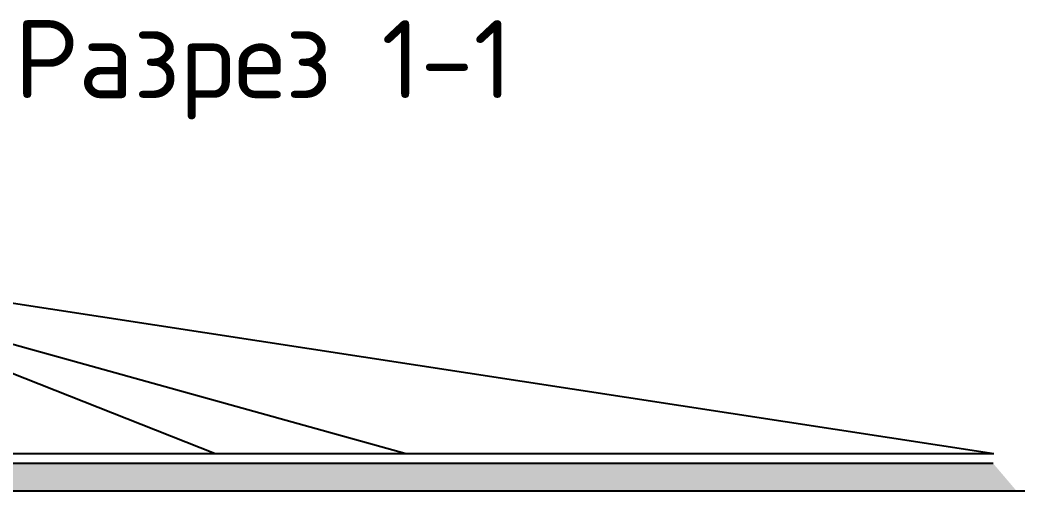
# Model space of a CAD drawing. Header units: millimetres. Extents: x 5763 to 12018931, y 39842 to 3600577.
# Drawn here: x 1139568 to 1161523, y 602341 to 612620 of the extents above; entities that cross this region are included whole.
import ezdxf

# ---------------------------------------------------------------- set-up
doc = ezdxf.new("R2010")
doc.units = ezdxf.units.MM
doc.layers.add('AXESD', color=255, linetype='Continuous', lineweight=20)
doc.layers.add('Обвод', color=14, linetype='Continuous', lineweight=35)
doc.styles.add('ISOCPEUR', font='isocpeur.ttf')

msp = doc.modelspace()

# ---------------------------------------------------------------- hatches: boundary and pattern name
at = {"layer": 'AXESD'}
h = msp.add_hatch(dxfattribs=at)
h.set_pattern_fill('ESCHER', scale=21.978483, style=0)
h.set_pattern_definition([(60, (1104761.9, 602340.73), (-669.905, 0.0005), [614.079, -55.8253]), (180, (1104761.9, 602340.73), (334.952, -580.155), [614.079, -55.8253]), (300, (1104761.9, 602340.73), (669.905, 0.0005), [614.079, -55.8253]), (60, (1104817.7, 602340.73), (-669.905, 0.0005), [111.651, -558.2535]), (300, (1104817.7, 602340.73), (669.905, 0.0005), [111.651, -558.2535]), (60, (1104734, 602389.1), (-669.905, 0.0005), [111.651, -558.2535]), (180, (1104734, 602389.1), (334.952, -580.155), [111.651, -558.2535]), (300, (1104734, 602292.4), (669.905, 0.0005), [111.651, -558.2535]), (180, (1104734, 602292.4), (334.952, -580.155), [111.651, -558.2535]), (60, (1104538.6, 602340.73), (-669.905, 0.0005), [111.651, -558.2535]), (300, (1104538.6, 602340.73), (669.905, 0.0005), [111.651, -558.2535]), (60, (1104873.54, 602147.35), (-669.905, 0.0005), [111.651, -558.2535]), (180, (1104873.54, 602147.35), (334.952, -580.155), [111.651, -558.2535]), (300, (1104873.54, 602534.1), (669.905, 0.0005), [111.651, -558.2535]), (180, (1104873.54, 602534.1), (334.952, -580.155), [111.651, -558.2535]), (0, (1104873.54, 602437.4), (-334.952, 580.155), [390.7774, -279.127]), (0, (1104873.54, 602244.04), (-334.952, 580.155), [390.7774, -279.127]), (120, (1104789.8, 602485.8), (-669.905, -0.0005), [390.7774, -279.127]), (120, (1104622.3, 602389.1), (-669.905, -0.0005), [390.7774, -279.127]), (240, (1104622.3, 602292.4), (334.953, -580.1545), [390.7774, -279.127]), (240, (1104789.8, 602195.7), (334.953, -580.1545), [390.7774, -279.127])])
h.paths.add_polyline_path([(1134763.44989, 602943.94235), (1160830.7158, 602943.94235, 0.0779389342), (1160868.38305, 602894.29867), (1161339.66959, 602340.73322), (1134675.85614, 602340.73322), (1134675.85614, 602510.79864), (1134847.37443, 602793.68782)])

# ---------------------------------------------------------------- linework, layer by layer
at = {"layer": 'AXESD', "color": 7, "lineweight": 25}
for p, q in [((1133799.27471, 607296.66523), (1160846.76261, 603159.63495)), ((1134642.97497, 603159.63495), (1160846.76261, 603159.63495)), ((1134763.44989, 602943.94235), (1160830.7158, 602943.94235)), ((1134675.85614, 602340.73322), (1161523.12082, 602340.73322))]:
    msp.add_line(p, q, dxfattribs=at)
at = {"layer": 'Обвод', "color": 7, "lineweight": 25}
for p in [(1143817.64301, 603159.63495), (1147975.73219, 603159.63495)]:
    msp.add_line(p, (1133918.64345, 607065.98009), dxfattribs=at)

# ---------------------------------------------------------------- texts
at = {"lineweight": 20, "insert": (1139441.06517, 612618.56729), "char_height": 1703.936, "attachment_point": 1, "style": 'ISOCPEUR'}
msp.add_mtext_dynamic_manual_height_columns('Разрез 1-1', width=27364.4304585, gutter_width=12.5, heights=[3903.62032], dxfattribs=at)

doc.saveas('drawing.dxf')
